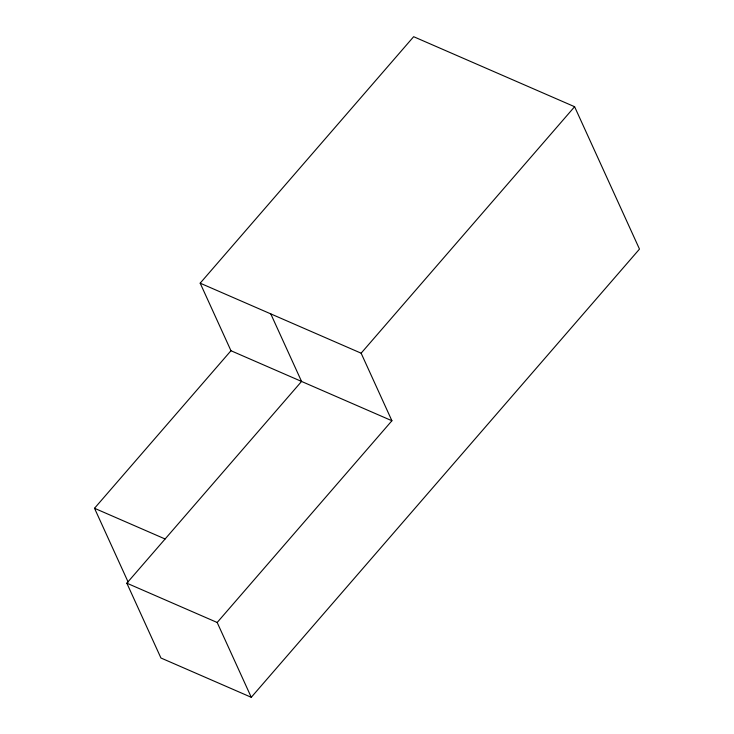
<?xml version="1.0" encoding="UTF-8"?>
<svg xmlns="http://www.w3.org/2000/svg" width="734" height="734" viewBox="0 0 734 734"><rect width="100%" height="100%" fill="white"/><g stroke="black" fill="none" stroke-linecap="round" stroke-linejoin="round"><path stroke-width="1.1" d="M251.276 697.3L217.181 622.487L391.91 420.747L230.971 350.733L200.18 283.177L413.655 36.7L574.603 106.714L639.488 249.092L251.276 697.3L160.929 657.994L126.835 583.181L301.564 381.441L270.773 313.886M128.138 582.053L94.512 508.277L230.971 350.733M391.91 420.747L361.128 353.192L574.603 106.714M200.18 283.177L361.128 353.192M94.512 508.277L165.104 538.985M126.835 583.181L217.181 622.487"/></g></svg>
